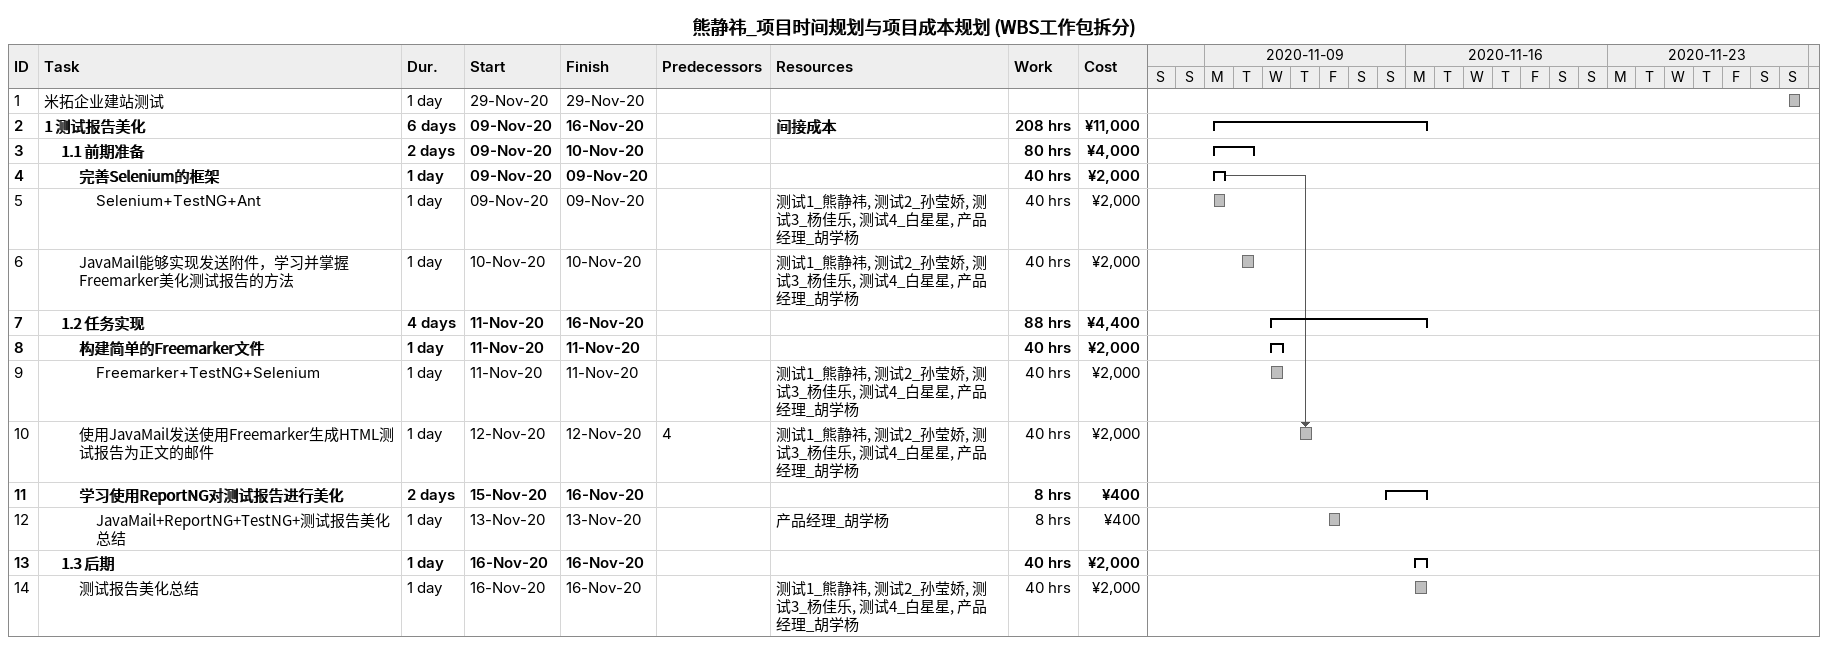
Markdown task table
熊静祎_项目时间规划与项目成本规划 (WBS工作包拆分)

| ID | Level | Task | Duration | Start | Finish | Predecessors | Resources | Work (h) | Cost (¥) |
|---|---|---|---|---|---|---|---|---|---|
| 1 | 1 | 米拓企业建站测试 | 1d | 2020-11-29 | 2020-11-29 |  |  |  |  |
| 2 | 1 | **1 测试报告美化** | 6d | 2020-11-09 | 2020-11-16 |  | 间接成本 | 208 | 11000 |
| 3 | 2 | **1.1 前期准备** | 2d | 2020-11-09 | 2020-11-10 |  |  | 80 | 4000 |
| 4 | 3 | **完善Selenium的框架** | 1d | 2020-11-09 | 2020-11-09 |  |  | 40 | 2000 |
| 5 | 4 | Selenium+TestNG+Ant | 1d | 2020-11-09 | 2020-11-09 |  | 测试1_熊静祎, 测试2_孙莹娇, 测试3_杨佳乐, 测试4_白星星, 产品经理_胡学杨 | 40 | 2000 |
| 6 | 3 | JavaMail能够实现发送附件，学习并掌握Freemarker美化测试报告的方法 | 1d | 2020-11-10 | 2020-11-10 |  | 测试1_熊静祎, 测试2_孙莹娇, 测试3_杨佳乐, 测试4_白星星, 产品经理_胡学杨 | 40 | 2000 |
| 7 | 2 | **1.2 任务实现** | 4d | 2020-11-11 | 2020-11-16 |  |  | 88 | 4400 |
| 8 | 3 | **构建简单的Freemarker文件** | 1d | 2020-11-11 | 2020-11-11 |  |  | 40 | 2000 |
| 9 | 4 | Freemarker+TestNG+Selenium | 1d | 2020-11-11 | 2020-11-11 |  | 测试1_熊静祎, 测试2_孙莹娇, 测试3_杨佳乐, 测试4_白星星, 产品经理_胡学杨 | 40 | 2000 |
| 10 | 3 | 使用JavaMail发送使用Freemarker生成HTML测试报告为正文的邮件 | 1d | 2020-11-12 | 2020-11-12 | 4 | 测试1_熊静祎, 测试2_孙莹娇, 测试3_杨佳乐, 测试4_白星星, 产品经理_胡学杨 | 40 | 2000 |
| 11 | 3 | **学习使用ReportNG对测试报告进行美化** | 2d | 2020-11-15 | 2020-11-16 |  |  | 8 | 400 |
| 12 | 4 | JavaMail+ReportNG+TestNG+测试报告美化总结 | 1d | 2020-11-13 | 2020-11-13 |  | 产品经理_胡学杨 | 8 | 400 |
| 13 | 2 | **1.3 后期** | 1d | 2020-11-16 | 2020-11-16 |  |  | 40 | 2000 |
| 14 | 3 | 测试报告美化总结 | 1d | 2020-11-16 | 2020-11-16 |  | 测试1_熊静祎, 测试2_孙莹娇, 测试3_杨佳乐, 测试4_白星星, 产品经理_胡学杨 | 40 | 2000 |
